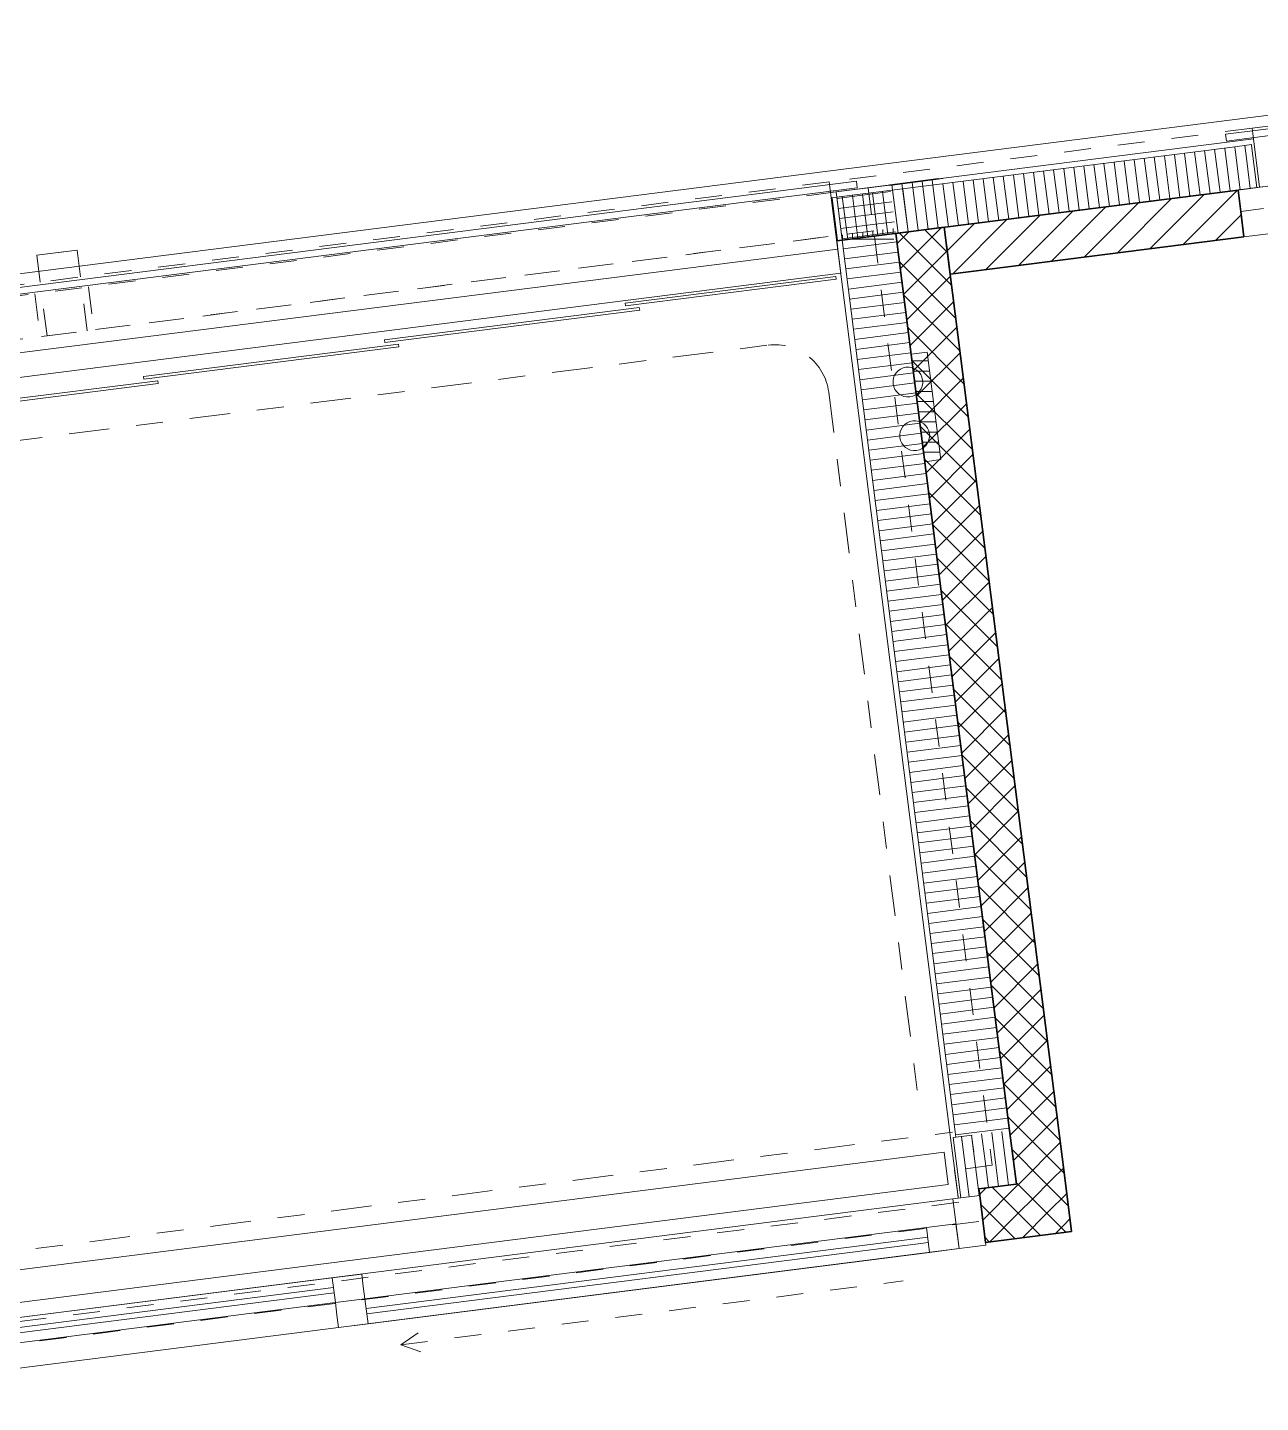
# Model space of a CAD drawing. Header units: metres. Extents: x 2713679.5 to 2713747.3, y 1226017.1 to 1226104.2.
# Drawn here: x 2713723.05 to 2713727.61, y 1226048.72 to 1226053.8 of the extents above; entities that cross this region are included whole.
import ezdxf

# ---------------------------------------------------------------- set-up
doc = ezdxf.new("R2010")
doc.units = ezdxf.units.M
doc.header["$MEASUREMENT"] = 0
for name, pattern in [('Strich 2', [0.141111, 0.070556, -0.070556]), ('Strich 2_1mm', [0.15, 0.1, -0.05]), ('Strichpunkt 3_1_1mm Achsen', [0.25, 0.15, -0.05, 0, -0.05])]:
    doc.linetypes.add(name, pattern=pattern)
doc.layers.add('plangrafiken', color=251, linetype='Continuous')
doc.layers.add('waende_stuetzen', color=250, linetype='Continuous')

msp = doc.modelspace()

# ---------------------------------------------------------------- linework, layer by layer
at = {"layer": 'plangrafiken', "color": 7, "linetype": 'Continuous', "lineweight": 13}
for p, q in [((2713730.2946, 1226053.7595), (2713727.4772, 1226053.402)), ((2713727.4803, 1226053.3772), (2713730.2977, 1226053.7347)), ((2713727.4772, 1226053.402), (2713727.4803, 1226053.3772)), ((2713726.1131, 1226053.2289), (2713720.3642, 1226052.4993)), ((2713726.1163, 1226053.2041), (2713726.1131, 1226053.2289)), ((2713720.3674, 1226052.4745), (2713726.1163, 1226053.2041)), ((2713726.0611, 1226053.0106), (2713726.0611, 1226053.0307)), ((2713726.093, 1226053.0146), (2713726.2518, 1226053.0146)), ((2713726.0986, 1226053.0153), (2713726.0986, 1226053.0355)), ((2713726.1361, 1226053.0201), (2713726.1361, 1226053.0403)), ((2713726.1736, 1226053.0249), (2713726.1736, 1226053.045)), ((2713726.2111, 1226053.0296), (2713726.2111, 1226053.0498)), ((2713726.2486, 1226053.0344), (2713726.2486, 1226053.0545)), ((2713723.0835, 1226052.9553), (2713723.2323, 1226052.9741)), ((2713723.2323, 1226052.9741), (2713723.2398, 1226052.9146)), ((2713726.0441, 1226052.9782), (2713726.0555, 1226052.8889)), ((2713723.091, 1226052.8957), (2713723.0835, 1226052.9553)), ((2713726.0555, 1226052.8889), (2713720.7034, 1226052.2097)), ((2713726.3184, 1226052.5646), (2713726.3789, 1226052.5646)), ((2713726.3231, 1226052.5271), (2713726.3836, 1226052.5271)), ((2713726.3279, 1226052.4896), (2713726.3884, 1226052.4896)), ((2713726.3327, 1226052.4521), (2713726.3931, 1226052.4521)), ((2713726.3374, 1226052.4146), (2713726.3979, 1226052.4146)), ((2713726.3422, 1226052.3771), (2713726.4027, 1226052.3771)), ((2713726.3469, 1226052.3396), (2713726.4074, 1226052.3396)), ((2713726.3517, 1226052.3021), (2713726.4122, 1226052.3021)), ((2713726.3565, 1226052.2646), (2713726.4169, 1226052.2646)), ((2713726.3612, 1226052.2271), (2713726.4217, 1226052.2271)), ((2713721.9782, 1226049.0752), (2713726.4374, 1226049.6411)), ((2713726.4374, 1226049.6411), (2713726.4525, 1226049.5221)), ((2713726.4525, 1226049.5221), (2713721.9933, 1226048.9562))]:
    msp.add_line(p, q, dxfattribs=at)
at = {"layer": 'plangrafiken', "color": 7, "linetype": 'Continuous', "lineweight": 18}
for p, q in [((2713726.4321, 1226053.2391), (2713726.2107, 1226053.211)), ((2713726.0177, 1226053.1865), (2713726.0426, 1226052.9906)), ((2713726.0401, 1226053.1692), (2713726.0624, 1226052.9932)), ((2713726.0602, 1226053.0105), (2713726.2586, 1226053.0356)), ((2713726.3748, 1226052.5968), (2713726.3153, 1226052.5892)), ((2713726.3153, 1226052.5892), (2713726.3656, 1226052.1924)), ((2713726.4251, 1226052.2), (2713726.3748, 1226052.5968)), ((2713726.3656, 1226052.1924), (2713726.4251, 1226052.2))]:
    msp.add_line(p, q, dxfattribs=at)
at = {"layer": 'plangrafiken', "color": 7, "linetype": 'Strich 2_1mm', "lineweight": 13}
for p, q in [((2713720.373, 1226052.4702), (2713726.1566, 1226053.2041)), ((2713726.1566, 1226053.2041), (2713726.1767, 1226053.0454)), ((2713726.1767, 1226053.0454), (2713720.5518, 1226052.3316))]:
    msp.add_line(p, q, dxfattribs=at)
at = {"layer": 'plangrafiken', "color": 7, "linetype": 'Continuous', "lineweight": 35}
msp.add_line((2713726.2586, 1226053.0356), (2713726.2611, 1226053.0158), dxfattribs=at)
at = {"layer": 'plangrafiken', "color": 7, "linetype": 'Strichpunkt 3_1_1mm Achsen', "lineweight": 18}
for p, q in [((2713721.4169, 1226052.0684), (2713725.7868, 1226052.623)), ((2713726.0104, 1226052.4497), (2713726.3465, 1226049.801))]:
    msp.add_line(p, q, dxfattribs=at)
msp.add_arc((2713725.812, 1226052.4246), 0.2, 7.2326, 97.2326, dxfattribs=at)
at = {"layer": 'plangrafiken', "color": 7, "linetype": 'Continuous', "lineweight": 18}
for centre, start, end in [((2713726.3031, 1226052.4869), 97.2326, 277.2326), ((2713726.3031, 1226052.4869), 277.2326, 97.2326), ((2713726.3282, 1226052.2885), 97.2326, 277.2326), ((2713726.3282, 1226052.2885), 277.2326, 97.2326)]:
    msp.add_arc(centre, 0.055, start, end, dxfattribs=at)
at = {"layer": 'waende_stuetzen', "color": 7, "linetype": 'Continuous', "lineweight": 13}
for p, q in [((2713727.5701, 1226053.4642), (2713730.1891, 1226053.7965)), ((2713727.6028, 1226053.2062), (2713730.2218, 1226053.5386)), ((2713727.5701, 1226053.4642), (2713726.0076, 1226053.2659)), ((2713727.5455, 1226053.0226), (2713730.3232, 1226053.3751)), ((2713726.0076, 1226053.2659), (2713720.2835, 1226052.5394)), ((2713727.6028, 1226053.2062), (2713726.0404, 1226053.0079)), ((2713727.6425, 1226053.2113), (2713727.5235, 1226053.1962)), ((2713727.5335, 1226053.1168), (2713727.6179, 1226053.1275)), ((2713726.0441, 1226052.9782), (2713720.6077, 1226052.2883)), ((2713726.0404, 1226053.0079), (2713726.0441, 1226052.9782)), ((2713726.0369, 1226052.8765), (2713725.2581, 1226052.7776)), ((2713725.2594, 1226052.7677), (2713726.0381, 1226052.8665)), ((2713726.0381, 1226052.8665), (2713726.0369, 1226052.8765)), ((2713725.3105, 1226052.7621), (2713724.3681, 1226052.6425)), ((2713725.2581, 1226052.7776), (2713725.2594, 1226052.7677)), ((2713725.3118, 1226052.7522), (2713725.3105, 1226052.7621)), ((2713724.3693, 1226052.6326), (2713725.3118, 1226052.7522)), ((2713724.4204, 1226052.627), (2713723.478, 1226052.5074)), ((2713723.4793, 1226052.4974), (2713724.4217, 1226052.617)), ((2713724.3681, 1226052.6425), (2713724.3693, 1226052.6326)), ((2713724.4217, 1226052.617), (2713724.4204, 1226052.627)), ((2713723.478, 1226052.5074), (2713723.4793, 1226052.4974)), ((2713723.5304, 1226052.4918), (2713722.5879, 1226052.3722)), ((2713722.5892, 1226052.3623), (2713723.5316, 1226052.4819)), ((2713723.5316, 1226052.4819), (2713723.5304, 1226052.4918)), ((2713726.4693, 1226049.4688), (2713721.9903, 1226048.9004)), ((2713726.5685, 1226049.4814), (2713726.4693, 1226049.4688)), ((2713726.4693, 1226049.4688), (2713726.4926, 1226049.2853)), ((2713726.5918, 1226049.2979), (2713726.5685, 1226049.4814)), ((2713726.3719, 1226049.3632), (2713724.296, 1226049.0997)), ((2713726.481, 1226049.377), (2713726.3719, 1226049.3632)), ((2713726.3719, 1226049.3632), (2713726.3835, 1226049.2714)), ((2713726.4926, 1226049.2853), (2713726.481, 1226049.377)), ((2713726.3764, 1226049.3272), (2713724.3006, 1226049.0638)), ((2713724.3031, 1226049.0439), (2713726.3789, 1226049.3074)), ((2713722.0136, 1226048.7168), (2713726.4926, 1226049.2853)), ((2713724.3077, 1226049.008), (2713726.3835, 1226049.2714)), ((2713726.3835, 1226049.2714), (2713726.4926, 1226049.2853)), ((2713726.4926, 1226049.2853), (2713726.5918, 1226049.2979)), ((2713724.1752, 1226049.1777), (2713722.0994, 1226048.9142)), ((2713724.2844, 1226049.1915), (2713724.1752, 1226049.1777)), ((2713724.1752, 1226049.1777), (2713724.1869, 1226049.0859)), ((2713724.2902, 1226049.1456), (2713724.2844, 1226049.1915)), ((2713724.1798, 1226049.1417), (2713722.104, 1226048.8783)), ((2713722.1065, 1226048.8584), (2713724.1823, 1226049.1219)), ((2713724.296, 1226049.0997), (2713724.1869, 1226049.0859)), ((2713724.296, 1226049.0997), (2713724.2902, 1226049.1456)), ((2713724.3077, 1226049.008), (2713724.296, 1226049.0997)), ((2713722.111, 1226048.8224), (2713724.1869, 1226049.0859)), ((2713724.1869, 1226049.0859), (2713724.1927, 1226049.04)), ((2713724.1927, 1226049.04), (2713724.1985, 1226048.9941)), ((2713724.1985, 1226048.9941), (2713724.3077, 1226049.008))]:
    msp.add_line(p, q, dxfattribs=at)
at = {"layer": 'waende_stuetzen', "color": 7, "linetype": 'Strich 2_1mm', "lineweight": 13}
for p, q in [((2713727.5751, 1226053.4245), (2713730.1941, 1226053.7568)), ((2713727.5751, 1226053.4245), (2713726.0127, 1226053.2262)), ((2713726.0127, 1226053.2262), (2713720.3283, 1226052.5048)), ((2713726.0127, 1226053.2262), (2713720.3481, 1226052.5073)), ((2713726.0127, 1226053.2262), (2713726.0152, 1226053.2064)), ((2713726.0152, 1226053.2064), (2713726.0177, 1226053.1865)), ((2713726.0177, 1226053.1865), (2713726.0378, 1226053.0278)), ((2713720.5518, 1226052.3316), (2713726.0378, 1226053.0278)), ((2713726.2586, 1226053.0356), (2713726.1792, 1226053.0256)), ((2713726.1792, 1226053.0256), (2713726.6148, 1226049.5931)), ((2713726.6942, 1226049.6032), (2713726.2586, 1226053.0356)), ((2713723.0835, 1226052.9553), (2713723.2323, 1226052.9741)), ((2713723.2323, 1226052.9741), (2713723.27, 1226052.6765)), ((2713723.0835, 1226052.9553), (2713723.1212, 1226052.6576)), ((2713723.1212, 1226052.6576), (2713723.27, 1226052.6765)), ((2713726.6148, 1226049.5931), (2713726.476, 1226049.5755)), ((2713726.476, 1226049.5755), (2713726.4911, 1226049.4564)), ((2713726.7043, 1226049.5238), (2713726.6942, 1226049.6032)), ((2713726.5654, 1226049.5062), (2713726.7043, 1226049.5238)), ((2713726.5805, 1226049.3871), (2713726.5654, 1226049.5062)), ((2713726.4911, 1226049.4564), (2713721.9723, 1226048.883)), ((2713721.903, 1226048.7935), (2713726.5805, 1226049.3871)), ((2713724.4284, 1226048.9301), (2713726.286, 1226049.1658)), ((2713724.4284, 1226048.9301), (2713724.4935, 1226048.9736)), ((2713724.4284, 1226048.9301), (2713724.5023, 1226048.9042))]:
    msp.add_line(p, q, dxfattribs=at)
at = {"layer": 'waende_stuetzen', "color": 7, "linetype": 'Continuous', "lineweight": 18}
for p, q in [((2713727.5751, 1226053.4245), (2713727.5776, 1226053.4046)), ((2713727.5802, 1226053.3848), (2713726.0177, 1226053.1865)), ((2713727.5776, 1226053.4046), (2713727.6028, 1226053.2062)), ((2713727.5802, 1226053.3848), (2713727.5827, 1226053.365)), ((2713727.5033, 1226053.3549), (2713726.0202, 1226053.1667)), ((2713727.5728, 1226053.3637), (2713727.5033, 1226053.3549)), ((2713727.5731, 1226053.3612), (2713727.5728, 1226053.3637)), ((2713727.5929, 1226053.205), (2713727.5731, 1226053.3612)), ((2713727.6028, 1226053.2062), (2713727.5827, 1226053.365)), ((2713726.0375, 1226053.189), (2713726.2359, 1226053.2142)), ((2713726.0177, 1226053.1865), (2713726.0375, 1226053.189)), ((2713726.0177, 1226053.1865), (2713726.4583, 1226049.7144)), ((2713726.0177, 1226053.1865), (2713726.0202, 1226053.1667)), ((2713726.0375, 1226053.189), (2713726.0602, 1226053.0105)), ((2713727.6028, 1226053.2062), (2713727.5235, 1226053.1962)), ((2713727.5929, 1226053.205), (2713727.5235, 1226053.1962)), ((2713727.6028, 1226053.2062), (2713727.5929, 1226053.205)), ((2713726.0602, 1226053.0105), (2713726.4782, 1226049.7169)), ((2713726.4683, 1226049.7156), (2713726.4583, 1226049.7144)), ((2713726.4583, 1226049.7144), (2713726.4609, 1226049.6945)), ((2713726.4807, 1226049.697), (2713726.4782, 1226049.7169)), ((2713726.4609, 1226049.6945), (2713726.486, 1226049.4961)), ((2713726.5402, 1226049.7046), (2713726.4708, 1226049.6958)), ((2713726.4708, 1226049.6958), (2713726.4991, 1226049.4726)), ((2713726.4807, 1226049.697), (2713726.4798, 1226049.6969)), ((2713726.486, 1226049.4961), (2713726.4892, 1226049.4713)), ((2713726.4991, 1226049.4726), (2713726.4892, 1226049.4713)), ((2713726.5685, 1226049.4814), (2713726.4991, 1226049.4726))]:
    msp.add_line(p, q, dxfattribs=at)
at = {"layer": 'waende_stuetzen', "color": 18, "linetype": 'Continuous', "lineweight": 0, "true_color": 0x000000}
for p, q in [((2713727.2139, 1226053.3182), (2713727.2341, 1226053.1594)), ((2713727.2511, 1226053.3229), (2713727.2713, 1226053.1642)), ((2713727.2883, 1226053.3276), (2713727.3085, 1226053.1689)), ((2713727.3255, 1226053.3323), (2713727.3457, 1226053.1736)), ((2713727.3627, 1226053.337), (2713727.3829, 1226053.1783)), ((2713727.3999, 1226053.3418), (2713727.4201, 1226053.183)), ((2713727.4371, 1226053.3465), (2713727.4573, 1226053.1878)), ((2713727.4743, 1226053.3512), (2713727.4945, 1226053.1925)), ((2713727.5116, 1226053.3559), (2713727.5293, 1226053.2157)), ((2713727.5488, 1226053.3607), (2713727.5559, 1226053.3042)), ((2713726.8047, 1226053.2662), (2713726.8249, 1226053.1075)), ((2713726.8419, 1226053.271), (2713726.8621, 1226053.1122)), ((2713726.8791, 1226053.2757), (2713726.8993, 1226053.1169)), ((2713726.9163, 1226053.2804), (2713726.9365, 1226053.1217)), ((2713726.9535, 1226053.2851), (2713726.9737, 1226053.1264)), ((2713726.9907, 1226053.2898), (2713727.0109, 1226053.1311)), ((2713727.0279, 1226053.2946), (2713727.0481, 1226053.1358)), ((2713727.0651, 1226053.2993), (2713727.0853, 1226053.1406)), ((2713727.1023, 1226053.304), (2713727.1225, 1226053.1453)), ((2713727.1395, 1226053.3087), (2713727.1597, 1226053.15)), ((2713727.1767, 1226053.3134), (2713727.1969, 1226053.1547)), ((2713727.5559, 1226053.3042), (2713727.5689, 1226053.2019)), ((2713726.2442, 1226053.2153), (2713726.2668, 1226053.0367)), ((2713726.2814, 1226053.22), (2713726.304, 1226053.0414)), ((2713726.3186, 1226053.2247), (2713726.3412, 1226053.0461)), ((2713726.3558, 1226053.2294), (2713726.3784, 1226053.0508)), ((2713726.393, 1226053.2341), (2713726.4156, 1226053.0556)), ((2713726.3955, 1226053.2143), (2713726.4156, 1226053.0556)), ((2713726.4327, 1226053.219), (2713726.4528, 1226053.0603)), ((2713726.4699, 1226053.2237), (2713726.49, 1226053.065)), ((2713726.5071, 1226053.2285), (2713726.5273, 1226053.0697)), ((2713726.5443, 1226053.2332), (2713726.5645, 1226053.0745)), ((2713726.5815, 1226053.2379), (2713726.6017, 1226053.0792)), ((2713726.6187, 1226053.2426), (2713726.6389, 1226053.0839)), ((2713726.6559, 1226053.2473), (2713726.6761, 1226053.0886)), ((2713726.6931, 1226053.2521), (2713726.7133, 1226053.0933)), ((2713726.7303, 1226053.2568), (2713726.7505, 1226053.0981)), ((2713726.7675, 1226053.2615), (2713726.7877, 1226053.1028)), ((2713727.5293, 1226053.2157), (2713727.5317, 1226053.1972)), ((2713726.0235, 1226053.1671), (2713726.0436, 1226053.0084)), ((2713726.0406, 1226053.1652), (2713726.239, 1226053.1903)), ((2713726.0607, 1226053.1718), (2713726.0808, 1226053.0131)), ((2713726.0979, 1226053.1765), (2713726.118, 1226053.0178)), ((2713726.1351, 1226053.1812), (2713726.1552, 1226053.0225)), ((2713726.1723, 1226053.186), (2713726.1924, 1226053.0272)), ((2713726.2095, 1226053.1907), (2713726.2296, 1226053.032)), ((2713726.2467, 1226053.1954), (2713726.2668, 1226053.0367)), ((2713726.2839, 1226053.2001), (2713726.304, 1226053.0414)), ((2713726.3211, 1226053.2049), (2713726.3412, 1226053.0461)), ((2713726.3583, 1226053.2096), (2713726.3784, 1226053.0508)), ((2713727.0761, 1226052.963), (2713727.2781, 1226053.165)), ((2713727.1976, 1226052.9784), (2713727.3996, 1226053.1804)), ((2713727.319, 1226052.9938), (2713727.5211, 1226053.1959)), ((2713726.0453, 1226053.128), (2713726.2437, 1226053.1531)), ((2713726.05, 1226053.0907), (2713726.2484, 1226053.1159)), ((2713726.7116, 1226052.9167), (2713726.9137, 1226053.1188)), ((2713726.8331, 1226052.9321), (2713727.0352, 1226053.1342)), ((2713726.9546, 1226052.9476), (2713727.1566, 1226053.1496)), ((2713726.0547, 1226053.0535), (2713726.2531, 1226053.0787)), ((2713726.4482, 1226052.9715), (2713726.5492, 1226053.0725)), ((2713726.4687, 1226052.8859), (2713726.6707, 1226053.0879)), ((2713726.5901, 1226052.9013), (2713726.7922, 1226053.1034)), ((2713727.4405, 1226053.0092), (2713727.5352, 1226053.1039)), ((2713726.0595, 1226053.0163), (2713726.2579, 1226053.0415)), ((2713726.2633, 1226052.9987), (2713726.3063, 1226053.0417)), ((2713726.4643, 1226052.8446), (2713726.2716, 1226053.0373)), ((2713726.2752, 1226052.9046), (2713726.4277, 1226053.0571)), ((2713726.4489, 1226052.9661), (2713726.3657, 1226053.0492)), ((2713726.0642, 1226052.9791), (2713726.2626, 1226053.0043)), ((2713726.0689, 1226052.9419), (2713726.2673, 1226052.9671)), ((2713726.2872, 1226052.8105), (2713726.4482, 1226052.9715)), ((2713726.0736, 1226052.9047), (2713726.272, 1226052.9299)), ((2713726.4797, 1226052.7231), (2713726.2719, 1226052.9309)), ((2713726.0783, 1226052.8675), (2713726.2767, 1226052.8927)), ((2713726.2991, 1226052.7164), (2713726.4601, 1226052.8774)), ((2713726.0831, 1226052.8303), (2713726.2815, 1226052.8555)), ((2713726.0878, 1226052.7931), (2713726.2862, 1226052.8183)), ((2713726.4951, 1226052.6016), (2713726.2873, 1226052.8094)), ((2713726.0925, 1226052.7559), (2713726.2909, 1226052.7811)), ((2713726.3111, 1226052.6222), (2713726.4721, 1226052.7832)), ((2713726.0972, 1226052.7187), (2713726.2956, 1226052.7439)), ((2713726.1019, 1226052.6815), (2713726.3004, 1226052.7067)), ((2713726.1067, 1226052.6443), (2713726.3051, 1226052.6695)), ((2713726.5105, 1226052.4801), (2713726.3027, 1226052.688)), ((2713726.323, 1226052.5281), (2713726.484, 1226052.6891)), ((2713726.1114, 1226052.6071), (2713726.3098, 1226052.6323)), ((2713726.1161, 1226052.5699), (2713726.3145, 1226052.5951)), ((2713726.1208, 1226052.5327), (2713726.3192, 1226052.5579)), ((2713726.526, 1226052.3587), (2713726.3181, 1226052.5665)), ((2713726.335, 1226052.434), (2713726.496, 1226052.595)), ((2713726.1255, 1226052.4955), (2713726.324, 1226052.5207)), ((2713726.1303, 1226052.4583), (2713726.3287, 1226052.4835)), ((2713726.3469, 1226052.3399), (2713726.5079, 1226052.5009)), ((2713726.135, 1226052.4211), (2713726.3334, 1226052.4463)), ((2713726.1397, 1226052.3839), (2713726.3381, 1226052.4091)), ((2713726.5414, 1226052.2372), (2713726.3336, 1226052.445)), ((2713726.3589, 1226052.2458), (2713726.5199, 1226052.4068)), ((2713726.1444, 1226052.3467), (2713726.3428, 1226052.3719)), ((2713726.1492, 1226052.3095), (2713726.3476, 1226052.3347)), ((2713726.5568, 1226052.1157), (2713726.349, 1226052.3235)), ((2713726.3708, 1226052.1516), (2713726.5318, 1226052.3126)), ((2713726.1539, 1226052.2723), (2713726.3523, 1226052.2975)), ((2713726.1586, 1226052.2351), (2713726.357, 1226052.2603)), ((2713726.1633, 1226052.1979), (2713726.3617, 1226052.2231)), ((2713726.5722, 1226051.9942), (2713726.3644, 1226052.202)), ((2713726.3827, 1226052.0575), (2713726.5438, 1226052.2185)), ((2713726.168, 1226052.1607), (2713726.3664, 1226052.1859)), ((2713726.1728, 1226052.1235), (2713726.3712, 1226052.1487)), ((2713726.1775, 1226052.0863), (2713726.3759, 1226052.1115)), ((2713726.3947, 1226051.9634), (2713726.5557, 1226052.1244)), ((2713726.1822, 1226052.0491), (2713726.3806, 1226052.0743)), ((2713726.5876, 1226051.8727), (2713726.3798, 1226052.0805)), ((2713726.1869, 1226052.0119), (2713726.3853, 1226052.0371)), ((2713726.1916, 1226051.9747), (2713726.3901, 1226051.9999)), ((2713726.4066, 1226051.8693), (2713726.5676, 1226052.0303)), ((2713726.1964, 1226051.9375), (2713726.3948, 1226051.9627)), ((2713726.6031, 1226051.7512), (2713726.3952, 1226051.9591)), ((2713726.2011, 1226051.9003), (2713726.3995, 1226051.9255)), ((2713726.4186, 1226051.7751), (2713726.5796, 1226051.9362)), ((2713726.2058, 1226051.8631), (2713726.4042, 1226051.8883)), ((2713726.2105, 1226051.8259), (2713726.4089, 1226051.8511)), ((2713726.4305, 1226051.681), (2713726.5915, 1226051.842)), ((2713726.2153, 1226051.7887), (2713726.4137, 1226051.8139)), ((2713726.6185, 1226051.6298), (2713726.4107, 1226051.8376)), ((2713726.22, 1226051.7515), (2713726.4184, 1226051.7767)), ((2713726.4425, 1226051.5869), (2713726.6035, 1226051.7479)), ((2713726.2247, 1226051.7143), (2713726.4231, 1226051.7395)), ((2713726.2294, 1226051.6771), (2713726.4278, 1226051.7023)), ((2713726.6339, 1226051.5083), (2713726.4261, 1226051.7161)), ((2713726.2341, 1226051.6399), (2713726.4325, 1226051.6651)), ((2713726.4544, 1226051.4928), (2713726.6154, 1226051.6538)), ((2713726.2389, 1226051.6027), (2713726.4373, 1226051.6279)), ((2713726.2436, 1226051.5655), (2713726.442, 1226051.5907)), ((2713726.6493, 1226051.3868), (2713726.4415, 1226051.5946)), ((2713726.2483, 1226051.5283), (2713726.4467, 1226051.5535)), ((2713726.4664, 1226051.3987), (2713726.6274, 1226051.5597)), ((2713726.253, 1226051.4911), (2713726.4514, 1226051.5163)), ((2713726.2577, 1226051.4539), (2713726.4561, 1226051.4791)), ((2713726.2625, 1226051.4167), (2713726.4609, 1226051.4419)), ((2713726.6647, 1226051.2653), (2713726.4569, 1226051.4731)), ((2713726.4783, 1226051.3045), (2713726.6393, 1226051.4655)), ((2713726.2672, 1226051.3795), (2713726.4656, 1226051.4047)), ((2713726.2719, 1226051.3423), (2713726.4703, 1226051.3675)), ((2713726.6801, 1226051.1438), (2713726.4723, 1226051.3516)), ((2713726.4902, 1226051.2104), (2713726.6513, 1226051.3714)), ((2713726.2766, 1226051.3051), (2713726.475, 1226051.3303)), ((2713726.2813, 1226051.2679), (2713726.4798, 1226051.293)), ((2713726.2861, 1226051.2307), (2713726.4845, 1226051.2558)), ((2713726.5022, 1226051.1163), (2713726.6632, 1226051.2773)), ((2713726.2908, 1226051.1935), (2713726.4892, 1226051.2186)), ((2713726.2955, 1226051.1563), (2713726.4939, 1226051.1814)), ((2713726.6956, 1226051.0223), (2713726.4877, 1226051.2302)), ((2713726.5141, 1226051.0222), (2713726.6751, 1226051.1832)), ((2713726.3002, 1226051.1191), (2713726.4986, 1226051.1442)), ((2713726.305, 1226051.0819), (2713726.5034, 1226051.107)), ((2713726.711, 1226050.9009), (2713726.5032, 1226051.1087)), ((2713726.5261, 1226050.9281), (2713726.6871, 1226051.0891)), ((2713726.3097, 1226051.0447), (2713726.5081, 1226051.0698)), ((2713726.3144, 1226051.0075), (2713726.5128, 1226051.0326)), ((2713726.3191, 1226050.9703), (2713726.5175, 1226050.9954)), ((2713726.7264, 1226050.7794), (2713726.5186, 1226050.9872)), ((2713726.538, 1226050.8339), (2713726.699, 1226050.9949)), ((2713726.3238, 1226050.9331), (2713726.5222, 1226050.9582)), ((2713726.3286, 1226050.8959), (2713726.527, 1226050.921)), ((2713726.3333, 1226050.8587), (2713726.5317, 1226050.8838)), ((2713726.55, 1226050.7398), (2713726.711, 1226050.9008)), ((2713726.338, 1226050.8215), (2713726.5364, 1226050.8466)), ((2713726.7418, 1226050.6579), (2713726.534, 1226050.8657)), ((2713726.3427, 1226050.7842), (2713726.5411, 1226050.8094)), ((2713726.5619, 1226050.6457), (2713726.7229, 1226050.8067)), ((2713726.3474, 1226050.747), (2713726.5459, 1226050.7722)), ((2713726.3522, 1226050.7098), (2713726.5506, 1226050.735)), ((2713726.7572, 1226050.5364), (2713726.5494, 1226050.7442)), ((2713726.3569, 1226050.6726), (2713726.5553, 1226050.6978)), ((2713726.5739, 1226050.5516), (2713726.7349, 1226050.7126)), ((2713726.3616, 1226050.6354), (2713726.56, 1226050.6606)), ((2713726.3663, 1226050.5982), (2713726.5647, 1226050.6234)), ((2713726.7726, 1226050.4149), (2713726.5648, 1226050.6227)), ((2713726.371, 1226050.561), (2713726.5695, 1226050.5862)), ((2713726.5858, 1226050.4574), (2713726.7468, 1226050.6185)), ((2713726.3758, 1226050.5238), (2713726.5742, 1226050.549)), ((2713726.5977, 1226050.3633), (2713726.7588, 1226050.5243)), ((2713726.3805, 1226050.4866), (2713726.5789, 1226050.5118)), ((2713726.3852, 1226050.4494), (2713726.5836, 1226050.4746)), ((2713726.7881, 1226050.2934), (2713726.5802, 1226050.5013)), ((2713726.3899, 1226050.4122), (2713726.5883, 1226050.4374)), ((2713726.6097, 1226050.2692), (2713726.7707, 1226050.4302)), ((2713726.3947, 1226050.375), (2713726.5931, 1226050.4002)), ((2713726.8035, 1226050.172), (2713726.5957, 1226050.3798)), ((2713726.3994, 1226050.3378), (2713726.5978, 1226050.363)), ((2713726.4041, 1226050.3006), (2713726.6025, 1226050.3258)), ((2713726.6216, 1226050.1751), (2713726.7826, 1226050.3361)), ((2713726.4088, 1226050.2634), (2713726.6072, 1226050.2886)), ((2713726.4135, 1226050.2262), (2713726.6119, 1226050.2514)), ((2713726.8189, 1226050.0505), (2713726.6111, 1226050.2583)), ((2713726.6336, 1226050.081), (2713726.7946, 1226050.242)), ((2713726.4183, 1226050.189), (2713726.6167, 1226050.2142)), ((2713726.423, 1226050.1518), (2713726.6214, 1226050.177)), ((2713726.4277, 1226050.1146), (2713726.6261, 1226050.1398)), ((2713726.8343, 1226049.929), (2713726.6265, 1226050.1368)), ((2713726.6455, 1226049.9868), (2713726.8065, 1226050.1478)), ((2713726.4324, 1226050.0774), (2713726.6308, 1226050.1026)), ((2713726.4371, 1226050.0402), (2713726.6356, 1226050.0654)), ((2713726.4419, 1226050.003), (2713726.6403, 1226050.0282)), ((2713726.8497, 1226049.8075), (2713726.6419, 1226050.0153)), ((2713726.6575, 1226049.8927), (2713726.8185, 1226050.0537)), ((2713726.4466, 1226049.9658), (2713726.645, 1226049.991)), ((2713726.4513, 1226049.9286), (2713726.6497, 1226049.9538)), ((2713726.456, 1226049.8914), (2713726.6544, 1226049.9166)), ((2713726.6694, 1226049.7986), (2713726.8304, 1226049.9596)), ((2713726.4608, 1226049.8542), (2713726.6592, 1226049.8794)), ((2713726.8651, 1226049.686), (2713726.6573, 1226049.8938)), ((2713726.6814, 1226049.7045), (2713726.8424, 1226049.8655)), ((2713726.4655, 1226049.817), (2713726.6639, 1226049.8422)), ((2713726.4702, 1226049.7798), (2713726.6686, 1226049.805)), ((2713726.4749, 1226049.7426), (2713726.6733, 1226049.7678)), ((2713726.8806, 1226049.5645), (2713726.6727, 1226049.7724)), ((2713726.6933, 1226049.6104), (2713726.8543, 1226049.7714)), ((2713726.4796, 1226049.7054), (2713726.678, 1226049.7306)), ((2713726.5757, 1226049.7091), (2713726.5885, 1226049.6083)), ((2713726.6129, 1226049.7138), (2713726.6307, 1226049.574)), ((2713726.6501, 1226049.7185), (2713726.6728, 1226049.5396)), ((2713726.5013, 1226049.6997), (2713726.5042, 1226049.677)), ((2713726.5297, 1226049.4764), (2713726.5013, 1226049.6997)), ((2713726.5385, 1226049.7044), (2713726.5464, 1226049.6427)), ((2713726.5669, 1226049.4812), (2713726.5385, 1226049.7044)), ((2713726.7141, 1226049.525), (2713726.8663, 1226049.6772)), ((2713726.5885, 1226049.6083), (2713726.6009, 1226049.5107)), ((2713726.8027, 1226049.5363), (2713726.6882, 1226049.6509)), ((2713726.6307, 1226049.574), (2713726.6381, 1226049.5154)), ((2713726.8355, 1226049.5405), (2713726.8782, 1226049.5831)), ((2713726.5681, 1226049.4851), (2713726.5926, 1226049.5096)), ((2713726.58, 1226049.391), (2713726.7036, 1226049.5146)), ((2713726.719, 1226049.4079), (2713726.6145, 1226049.5124)), ((2713726.6728, 1226049.5396), (2713726.6753, 1226049.5201)), ((2713726.7086, 1226049.5244), (2713726.7036, 1226049.5294)), ((2713726.7036, 1226049.5146), (2713726.7052, 1226049.5162)), ((2713726.7052, 1226049.5162), (2713726.7141, 1226049.525)), ((2713726.7834, 1226049.4496), (2713726.7086, 1226049.5244)), ((2713726.762, 1226049.467), (2713726.8355, 1226049.5405)), ((2713726.896, 1226049.4431), (2713726.8027, 1226049.5363)), ((2713726.7172, 1226049.4221), (2713726.762, 1226049.467)), ((2713726.8205, 1226049.4194), (2713726.8901, 1226049.489)), ((2713726.6993, 1226049.3216), (2713726.5728, 1226049.4481)), ((2713726.6046, 1226049.3096), (2713726.7172, 1226049.4221)), ((2713726.7934, 1226049.3335), (2713726.719, 1226049.4079)), ((2713726.7291, 1226049.328), (2713726.8205, 1226049.4194)), ((2713726.8875, 1226049.3455), (2713726.7834, 1226049.4496)), ((2713726.8476, 1226049.3404), (2713726.879, 1226049.3717)), ((2713726.879, 1226049.3717), (2713726.9021, 1226049.3949)), ((2713726.6052, 1226049.3096), (2713726.5882, 1226049.3266)), ((2713726.7261, 1226049.325), (2713726.7291, 1226049.328))]:
    msp.add_line(p, q, dxfattribs=at)
at = {"layer": 'waende_stuetzen', "color": 7, "linetype": 'Continuous', "lineweight": 35}
for p, q in [((2713726.2359, 1226053.2142), (2713726.4145, 1226053.2369)), ((2713726.0404, 1226053.0079), (2713727.5235, 1226053.1962)), ((2713727.5235, 1226053.1962), (2713727.5335, 1226053.1168)), ((2713727.5335, 1226053.1168), (2713727.5455, 1226053.0226)), ((2713726.2586, 1226053.0356), (2713726.4372, 1226053.0583)), ((2713726.2586, 1226053.0356), (2713726.6791, 1226049.7222)), ((2713726.8829, 1226049.5465), (2713726.4372, 1226053.0583)), ((2713726.4592, 1226052.8847), (2713727.5455, 1226053.0226)), ((2713726.4453, 1226052.9946), (2713726.4592, 1226052.8847)), ((2713726.7043, 1226049.5238), (2713726.6791, 1226049.7222)), ((2713726.6939, 1226049.5225), (2713726.5654, 1226049.5062)), ((2713726.5654, 1226049.5062), (2713726.5685, 1226049.4814)), ((2713726.7043, 1226049.5238), (2713726.6939, 1226049.5225)), ((2713726.908, 1226049.3481), (2713726.8829, 1226049.5465)), ((2713726.5685, 1226049.4814), (2713726.5906, 1226049.3078)), ((2713726.5906, 1226049.3078), (2713726.908, 1226049.3481))]:
    msp.add_line(p, q, dxfattribs=at)
at = {"layer": 'waende_stuetzen', "color": 7, "linetype": 'Strich 2', "lineweight": 13}
for p, q in [((2713723.0763, 1226052.8132), (2713723.0964, 1226052.6545)), ((2713723.2747, 1226052.8384), (2713723.2948, 1226052.6797))]:
    msp.add_line(p, q, dxfattribs=at)
at = {"layer": 'waende_stuetzen', "color": 7, "linetype": 'Strichpunkt 3_1_1mm Achsen', "lineweight": 13}
msp.add_line((2713721.9396, 1226049.1409), (2713726.4583, 1226049.7144), dxfattribs=at)

doc.saveas('drawing.dxf')
